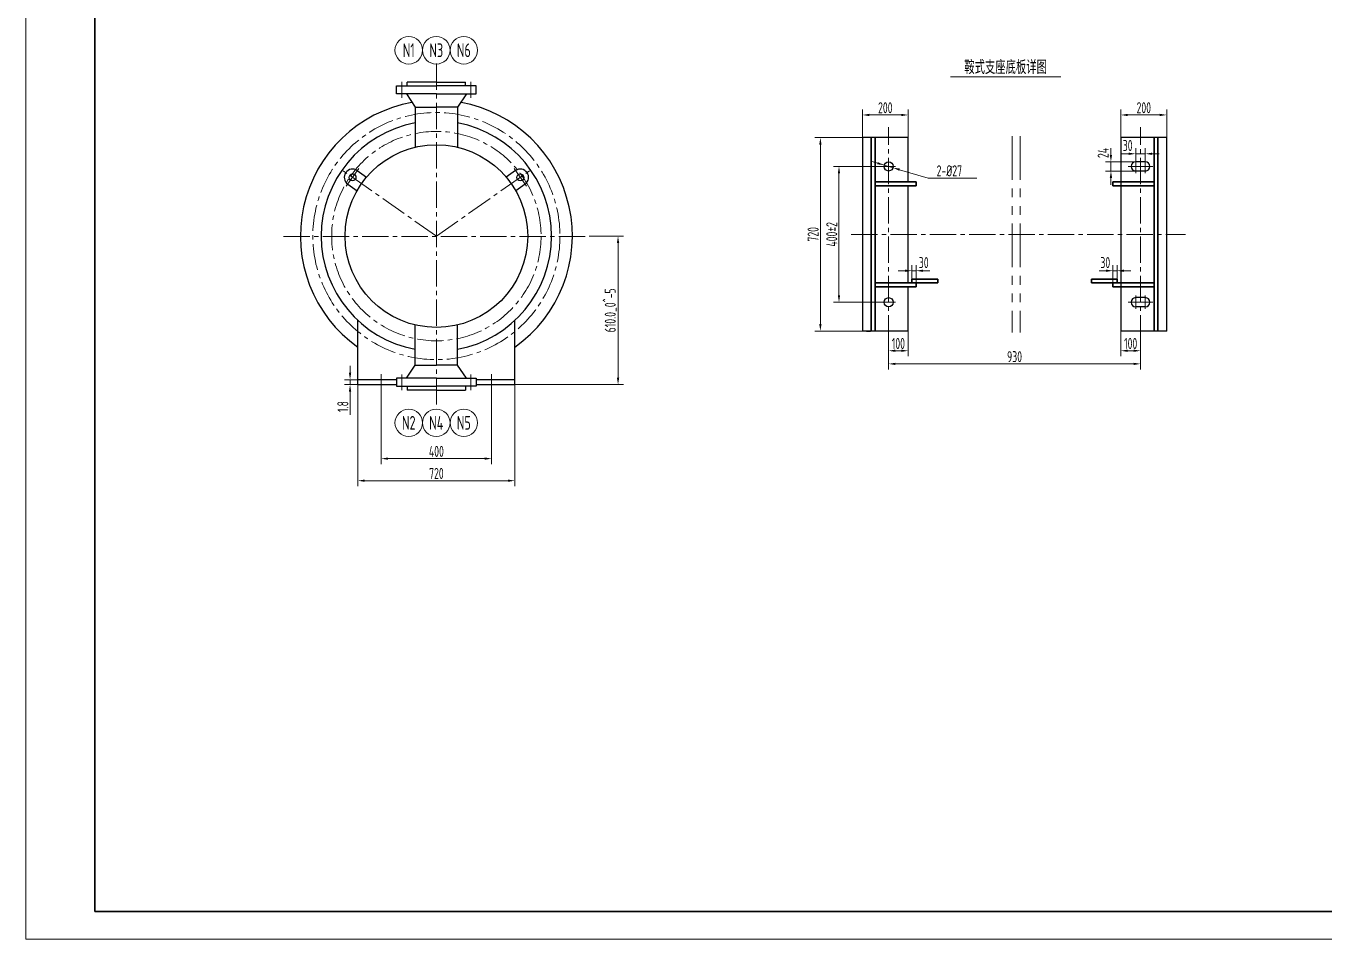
# Model space of a CAD drawing. Header units: millimetres. Extents: x 5765 to 6606, y -201 to 393.
# Drawn here: x 5765 to 6236.4, y -200.6 to 131.1 of the extents above; entities that cross this region are included whole.
import ezdxf
from ezdxf.enums import TextEntityAlignment as Align

# ---------------------------------------------------------------- set-up
doc = ezdxf.new("R2010")
doc.units = ezdxf.units.MM
doc.linetypes.add('CENTER2', pattern=[28.575, 19.05, -3.175, 3.175, -3.175])
doc.linetypes.add('PHANTOM2', pattern=[31.75, 15.875, -3.175, 3.175, -3.175, 3.175, -3.175])
for name, color, linetype, lineweight in [('1粗实线', 7, 'Continuous', 35), ('2细实线', 3, 'Continuous', 13), ('3中心线', 1, 'CENTER2', 13), ('5双点划线', 2, 'PHANTOM2', 13), ('7文本', 2, 'Continuous', 13), ('8标注', 3, 'Continuous', 13), ('9图表', 4, 'Continuous', 13)]:
    doc.layers.add(name, color=color, linetype=linetype, lineweight=lineweight)
doc.styles.add('lanpec', font='bpec_e.shx', dxfattribs={"width": 0.75, "bigfont": 'hztxt.shx'})
doc.styles.add('lanpec-dim', font='bpec_e.shx', dxfattribs={"width": 0.75})
doc.dimstyles.new('lanpec', dxfattribs={"dimtxt": 4, "dimasz": 2.5, "dimexe": 2, "dimexo": 0, "dimtad": 1, "dimdsep": 46, "dimtxsty": 'lanpec-dim', "dimcen": 2.5, "dimclrd": 256, "dimclre": 256, "dimclrt": 256, "dimazin": 0, "dimtfac": 1, "dimtmove": 0, "dimatfit": 3, "dimfxl": 1, "dimlwd": -1, "dimlwe": -1, "dimarcsym": 0})
doc.dimstyles.new('lanpec$0', dxfattribs={"dimscale": 10, "dimtxt": 4, "dimasz": 2.5, "dimexe": 2, "dimexo": 0, "dimtad": 1, "dimdec": 1, "dimdsep": 46, "dimtxsty": 'lanpec-dim', "dimcen": 0.09, "dimclrd": 256, "dimclre": 256, "dimclrt": 256, "dimadec": 1, "dimazin": 0, "dimtfac": 0.707, "dimtdec": 1, "dimtmove": 0, "dimatfit": 3, "dimfxl": 1, "dimarcsym": 0})
doc.dimstyles.new('lanpec$3', dxfattribs={"dimtxt": 4, "dimasz": 2.5, "dimexe": 2, "dimexo": 0, "dimtad": 1, "dimtih": 1, "dimtoh": 1, "dimdsep": 46, "dimtxsty": 'lanpec-dim', "dimcen": 2.5, "dimclrd": 256, "dimclre": 256, "dimclrt": 256, "dimazin": 0, "dimtfac": 1, "dimtmove": 0, "dimatfit": 3, "dimfxl": 1, "dimlwd": -1, "dimlwe": -1, "dimarcsym": 0})

# ---------------------------------------------------------------- blocks, each defined once
blk = doc.blocks.new('A1')
at = {"layer": '1粗实线'}
blk.add_lwpolyline([(-816, 10), (-10, 10), (-10, 584), (-816, 584)], close=True, dxfattribs=at)
at = {"layer": '9图表'}
blk.add_lwpolyline([(-841, 0), (0, 0), (0, 594), (-841, 594)], close=True, dxfattribs=at)
blk = doc.blocks.new('*D73')
at = {"layer": '8标注', "transparency": 16777216}
for p, q in [((5894.02, -1.14), (5894.02, -28.07)), ((5934.13, -1.14), (5934.13, -28.07)), ((5896.52, -26.07), (5931.63, -26.07))]:
    blk.add_line(p, q, dxfattribs=at)
for points in [[(5896.52, -25.66), (5896.52, -26.49), (5894.02, -26.07)], [(5931.63, -25.66), (5931.63, -26.49), (5934.13, -26.07)]]:
    blk.add_solid(points, dxfattribs=at)
at = {"layer": 'Defpoints', "color": 0, "transparency": 16777216}
for p in [(5894.02, -1.14), (5934.13, -1.14), (5934.13, -26.07)]:
    blk.add_point(p, dxfattribs=at)
at = {"layer": '8标注', "transparency": 16777216, "insert": (5914.07, -23.45), "char_height": 4, "attachment_point": 5, "style": 'lanpec-dim'}
blk.add_mtext('400', dxfattribs=at)
blk = doc.blocks.new('*D74')
at = {"layer": '8标注', "transparency": 16777216}
for p, q in [((5885.57, 3.09), (5885.57, -36.09)), ((5942.56, 0.91), (5942.56, -36.09)), ((5888.07, -34.09), (5940.06, -34.09))]:
    blk.add_line(p, q, dxfattribs=at)
for points in [[(5888.07, -33.67), (5888.07, -34.51), (5885.57, -34.09)], [(5940.06, -33.67), (5940.06, -34.51), (5942.56, -34.09)]]:
    blk.add_solid(points, dxfattribs=at)
at = {"layer": 'Defpoints', "color": 0, "transparency": 16777216}
for p in [(5885.57, 3.09), (5942.56, 0.91), (5942.56, -34.09)]:
    blk.add_point(p, dxfattribs=at)
at = {"layer": '8标注', "transparency": 16777216, "insert": (5914.07, -31.46), "char_height": 4, "attachment_point": 5, "style": 'lanpec-dim'}
blk.add_mtext('720', dxfattribs=at)
blk = doc.blocks.new('*D57')
at = {"layer": '8标注', "transparency": 16777216}
for p, q in [((5969.57, 54.75), (5982.03, 54.75)), ((5980.03, 52.25), (5980.03, 3.29)), ((5942.57, 0.79), (5982.03, 0.79))]:
    blk.add_line(p, q, dxfattribs=at)
for points in [[(5979.61, 52.25), (5980.45, 52.25), (5980.03, 54.75)], [(5979.61, 3.29), (5980.45, 3.29), (5980.03, 0.79)]]:
    blk.add_solid(points, dxfattribs=at)
at = {"layer": 'Defpoints', "color": 0, "transparency": 16777216}
for p in [(5969.57, 54.75), (5942.57, 0.79), (5980.03, 0.79)]:
    blk.add_point(p, dxfattribs=at)
at = {"layer": '8标注', "transparency": 16777216, "insert": (5977.4, 27.77), "char_height": 4, "attachment_point": 5, "rotation": 90, "style": 'lanpec-dim'}
blk.add_mtext('610.0_{0}^ {-5}', dxfattribs=at)
blk = doc.blocks.new('*D42')
at = {"layer": '8标注', "transparency": 16777216}
for p, q in [((6068.77, 90.5), (6068.77, 100.74)), ((6085.4, 90.5), (6085.4, 100.74)), ((6071.27, 98.74), (6082.9, 98.74))]:
    blk.add_line(p, q, dxfattribs=at)
for points in [[(6071.27, 99.16), (6071.27, 98.33), (6068.77, 98.74)], [(6082.9, 99.16), (6082.9, 98.33), (6085.4, 98.74)]]:
    blk.add_solid(points, dxfattribs=at)
at = {"layer": 'Defpoints', "color": 0, "transparency": 16777216}
for p in [(6085.4, 98.74), (6068.77, 90.5), (6085.4, 90.5)]:
    blk.add_point(p, dxfattribs=at)
at = {"layer": '8标注', "transparency": 16777216, "insert": (6077.08, 101.37), "char_height": 4, "attachment_point": 5, "style": 'lanpec-dim'}
blk.add_mtext('200', dxfattribs=at)
blk = doc.blocks.new('*D68')
at = {"layer": '8标注', "transparency": 16777216}
for p, q in [((6162.63, 90.5), (6162.63, 100.74)), ((6179.26, 90.5), (6179.26, 100.74)), ((6165.13, 98.74), (6176.76, 98.74))]:
    blk.add_line(p, q, dxfattribs=at)
for points in [[(6165.13, 99.16), (6165.13, 98.33), (6162.63, 98.74)], [(6176.76, 99.16), (6176.76, 98.33), (6179.26, 98.74)]]:
    blk.add_solid(points, dxfattribs=at)
at = {"layer": 'Defpoints', "color": 0, "transparency": 16777216}
for p in [(6179.26, 98.74), (6162.63, 90.5), (6179.26, 90.5)]:
    blk.add_point(p, dxfattribs=at)
at = {"layer": '8标注', "transparency": 16777216, "insert": (6170.95, 101.37), "char_height": 4, "attachment_point": 5, "style": 'lanpec-dim'}
blk.add_mtext('200', dxfattribs=at)
blk = doc.blocks.new('*D43')
at = {"layer": '8标注', "transparency": 16777216}
for p, q in [((6078.28, 16.46), (6078.28, 6.34)), ((6169.75, 16.46), (6169.75, 6.34)), ((6080.78, 8.34), (6167.25, 8.34))]:
    blk.add_line(p, q, dxfattribs=at)
for points in [[(6080.78, 8.75), (6080.78, 7.92), (6078.28, 8.34)], [(6167.25, 8.75), (6167.25, 7.92), (6169.75, 8.34)]]:
    blk.add_solid(points, dxfattribs=at)
at = {"layer": 'Defpoints', "color": 0, "transparency": 16777216}
for p in [(6078.28, 16.46), (6169.75, 16.46), (6169.75, 8.34)]:
    blk.add_point(p, dxfattribs=at)
at = {"layer": '8标注', "transparency": 16777216, "insert": (6124.02, 10.96), "char_height": 4, "attachment_point": 5, "style": 'lanpec-dim'}
blk.add_mtext('930', dxfattribs=at)
blk = doc.blocks.new('*D44')
at = {"layer": '8标注', "transparency": 16777216}
for p, q in [((6159.02, 84.21), (6159.02, 86.71)), ((6168.01, 81.71), (6157.02, 81.71)), ((6159.02, 81.71), (6159.02, 78.38)), ((6168.01, 78.38), (6157.02, 78.38)), ((6159.02, 75.88), (6159.02, 73.38))]:
    blk.add_line(p, q, dxfattribs=at)
for points in [[(6158.6, 84.21), (6159.43, 84.21), (6159.02, 81.71)], [(6158.6, 75.88), (6159.43, 75.88), (6159.02, 78.38)]]:
    blk.add_solid(points, dxfattribs=at)
at = {"layer": 'Defpoints', "color": 0, "transparency": 16777216}
for p in [(6168.01, 81.71), (6159.02, 78.38), (6168.01, 78.38)]:
    blk.add_point(p, dxfattribs=at)
at = {"layer": '8标注', "transparency": 16777216, "insert": (6156.19, 84.93), "char_height": 4, "attachment_point": 5, "rotation": 90, "style": 'lanpec-dim'}
blk.add_mtext('24', dxfattribs=at)
blk = doc.blocks.new('*D45')
at = {"layer": '8标注', "transparency": 16777216}
for p, q in [((6168.01, 81.71), (6168.01, 86.65)), ((6171.48, 81.71), (6171.48, 86.65)), ((6165.51, 84.65), (6163.01, 84.65)), ((6171.48, 84.65), (6168.01, 84.65)), ((6173.98, 84.65), (6176.48, 84.65))]:
    blk.add_line(p, q, dxfattribs=at)
for points in [[(6165.51, 85.06), (6165.51, 84.23), (6168.01, 84.65)], [(6173.98, 85.06), (6173.98, 84.23), (6171.48, 84.65)]]:
    blk.add_solid(points, dxfattribs=at)
at = {"layer": 'Defpoints', "color": 0, "transparency": 16777216}
for p in [(6168.01, 84.65), (6168.01, 81.71), (6171.48, 81.71)]:
    blk.add_point(p, dxfattribs=at)
at = {"layer": '8标注', "transparency": 16777216, "insert": (6165.09, 87.65), "char_height": 4, "attachment_point": 5, "style": 'lanpec-dim'}
blk.add_mtext('30', dxfattribs=at)
blk = doc.blocks.new('*D46')
at = {"layer": '8标注', "transparency": 16777216}
for p, q in [((6075.79, 80.05), (6058.27, 80.05)), ((6060.27, 77.55), (6060.27, 33.23)), ((6075.79, 30.73), (6058.27, 30.73))]:
    blk.add_line(p, q, dxfattribs=at)
for points in [[(6059.85, 77.55), (6060.68, 77.55), (6060.27, 80.05)], [(6059.85, 33.23), (6060.68, 33.23), (6060.27, 30.73)]]:
    blk.add_solid(points, dxfattribs=at)
at = {"layer": 'Defpoints', "color": 0, "transparency": 16777216}
for p in [(6075.79, 80.05), (6060.27, 30.73), (6075.79, 30.73)]:
    blk.add_point(p, dxfattribs=at)
at = {"layer": '8标注', "transparency": 16777216, "insert": (6057.64, 55.39), "char_height": 4, "attachment_point": 5, "rotation": 90, "style": 'lanpec-dim'}
blk.add_mtext('400±2', dxfattribs=at)
blk = doc.blocks.new('*D47')
at = {"layer": '8标注', "transparency": 16777216}
for p, q in [((6068.77, 90.5), (6051.51, 90.5)), ((6053.51, 22.77), (6053.51, 88)), ((6068.77, 20.27), (6051.51, 20.27))]:
    blk.add_line(p, q, dxfattribs=at)
for points in [[(6053.09, 88), (6053.92, 88), (6053.51, 90.5)], [(6053.09, 22.77), (6053.92, 22.77), (6053.51, 20.27)]]:
    blk.add_solid(points, dxfattribs=at)
at = {"layer": 'Defpoints', "color": 0, "transparency": 16777216}
for p in [(6053.51, 90.5), (6068.77, 90.5), (6068.77, 20.27)]:
    blk.add_point(p, dxfattribs=at)
at = {"layer": '8标注', "transparency": 16777216, "insert": (6050.88, 55.39), "char_height": 4, "attachment_point": 5, "rotation": 90, "style": 'lanpec-dim'}
blk.add_mtext('720', dxfattribs=at)
blk = doc.blocks.new('*D48')
at = {"layer": '8标注', "transparency": 16777216}
for p, q in [((6078.28, 20.27), (6078.28, 11.11)), ((6085.4, 20.27), (6085.4, 11.11)), ((6080.78, 13.11), (6082.9, 13.11))]:
    blk.add_line(p, q, dxfattribs=at)
for points in [[(6080.78, 13.53), (6080.78, 12.69), (6078.28, 13.11)], [(6082.9, 13.53), (6082.9, 12.69), (6085.4, 13.11)]]:
    blk.add_solid(points, dxfattribs=at)
at = {"layer": 'Defpoints', "color": 0, "transparency": 16777216}
for p in [(6078.28, 20.27), (6085.4, 20.27), (6085.4, 13.11)]:
    blk.add_point(p, dxfattribs=at)
at = {"layer": '8标注', "transparency": 16777216, "insert": (6081.84, 15.74), "char_height": 4, "attachment_point": 5, "style": 'lanpec-dim'}
blk.add_mtext('100', dxfattribs=at)
blk = doc.blocks.new('*D49')
at = {"layer": '8标注', "transparency": 16777216}
for p, q in [((6162.63, 20.27), (6162.63, 11.11)), ((6169.75, 20.27), (6169.75, 11.11)), ((6167.25, 13.11), (6165.13, 13.11))]:
    blk.add_line(p, q, dxfattribs=at)
for points in [[(6165.13, 13.53), (6165.13, 12.69), (6162.63, 13.11)], [(6167.25, 13.53), (6167.25, 12.69), (6169.75, 13.11)]]:
    blk.add_solid(points, dxfattribs=at)
at = {"layer": 'Defpoints', "color": 0, "transparency": 16777216}
for p in [(6162.63, 20.27), (6169.75, 20.27), (6162.63, 13.11)]:
    blk.add_point(p, dxfattribs=at)
at = {"layer": '8标注', "transparency": 16777216, "insert": (6166.19, 15.74), "char_height": 4, "attachment_point": 5, "style": 'lanpec-dim'}
blk.add_mtext('100', dxfattribs=at)
blk = doc.blocks.new('*D69')
at = {"layer": '8标注', "transparency": 16777216}
for p, q in [((6074.29, 81.22), (6071.89, 81.93)), ((6076.69, 80.52), (6079.88, 79.58)), ((6092.64, 75.82), (6082.28, 78.87)), ((6105.83, 75.82), (6092.64, 75.82))]:
    blk.add_line(p, q, dxfattribs=at)
for points in [[(6074.41, 81.62), (6074.17, 80.82), (6076.69, 80.52)], [(6082.4, 79.27), (6082.16, 78.47), (6079.88, 79.58)]]:
    blk.add_solid(points, dxfattribs=at)
at = {"layer": 'Defpoints', "color": 0, "transparency": 16777216}
for p in [(6076.69, 80.52), (6079.88, 79.58)]:
    blk.add_point(p, dxfattribs=at)
at = {"layer": '8标注', "transparency": 16777216, "insert": (6100.33, 78.45), "char_height": 4, "attachment_point": 5, "style": 'lanpec-dim'}
blk.add_mtext('2-%%C27', dxfattribs=at)
blk = doc.blocks.new('*D70')
at = {"layer": '8标注', "transparency": 16777216}
for p, q in [((6086.77, 39.07), (6086.77, 44.17)), ((6088.27, 37.8), (6088.27, 44.17)), ((6084.27, 42.17), (6081.77, 42.17)), ((6086.77, 42.17), (6088.27, 42.17)), ((6090.77, 42.17), (6093.27, 42.17))]:
    blk.add_line(p, q, dxfattribs=at)
for points in [[(6084.27, 42.58), (6084.27, 41.75), (6086.77, 42.17)], [(6090.77, 42.58), (6090.77, 41.75), (6088.27, 42.17)]]:
    blk.add_solid(points, dxfattribs=at)
at = {"layer": 'Defpoints', "color": 0, "transparency": 16777216}
for p in [(6086.77, 39.07), (6088.27, 42.17), (6088.27, 37.8)]:
    blk.add_point(p, dxfattribs=at)
at = {"layer": '8标注', "transparency": 16777216, "insert": (6091.05, 45.12), "char_height": 4, "attachment_point": 5, "style": 'lanpec-dim'}
blk.add_mtext('30', dxfattribs=at)
blk = doc.blocks.new('*D50')
at = {"layer": '8标注', "transparency": 16777216}
for p, q in [((6159.76, 37.8), (6159.76, 44.17)), ((6161.26, 39.07), (6161.26, 44.17)), ((6157.26, 42.17), (6154.76, 42.17)), ((6161.26, 42.17), (6159.76, 42.17)), ((6163.76, 42.17), (6166.26, 42.17))]:
    blk.add_line(p, q, dxfattribs=at)
for points in [[(6157.26, 42.58), (6157.26, 41.75), (6159.76, 42.17)], [(6163.76, 42.58), (6163.76, 41.75), (6161.26, 42.17)]]:
    blk.add_solid(points, dxfattribs=at)
at = {"layer": 'Defpoints', "color": 0, "transparency": 16777216}
for p in [(6159.76, 42.17), (6159.76, 37.8), (6161.26, 39.07)]:
    blk.add_point(p, dxfattribs=at)
at = {"layer": '8标注', "transparency": 16777216, "insert": (6156.98, 45.12), "char_height": 4, "attachment_point": 5, "style": 'lanpec-dim'}
blk.add_mtext('30', dxfattribs=at)
blk = doc.blocks.new('*U41')
at = {"layer": '2细实线'}
blk.add_line((-20, 0), (20, 0), dxfattribs=at)
at = {"layer": '7文本', "style": 'lanpec', "width": 0.75}
for tag, height, p in [('节点图名称', 5, (0, 3.5)), ('比例', 4, (0, -3.25))]:
    blk.add_attdef(tag, text='', height=height, dxfattribs=at).set_placement(p, align=Align.MIDDLE_CENTER)
blk = doc.blocks.new('*D78')
at = {"layer": '8标注', "transparency": 16777216}
for p, q in [((5882.72, 5.09), (5882.72, 7.59)), ((5885.57, 2.59), (5880.72, 2.59)), ((5885.57, 0.79), (5880.72, 0.79)), ((5882.72, 2.59), (5882.72, 0.79)), ((5882.72, -1.71), (5882.72, -10.12))]:
    blk.add_line(p, q, dxfattribs=at)
for points in [[(5882.3, 5.09), (5883.14, 5.09), (5882.72, 2.59)], [(5882.3, -1.71), (5883.14, -1.71), (5882.72, 0.79)]]:
    blk.add_solid(points, dxfattribs=at)
at = {"layer": 'Defpoints', "color": 0, "transparency": 16777216}
for p in [(5882.72, 0.79), (5885.57, 2.59), (5885.57, 0.79)]:
    blk.add_point(p, dxfattribs=at)
at = {"layer": '8标注', "transparency": 16777216, "insert": (5880.1, -7.16), "char_height": 4, "attachment_point": 5, "rotation": 90, "style": 'lanpec-dim'}
blk.add_mtext('1.8', dxfattribs=at)
blk = doc.blocks.new('管口号')
at = {"layer": '2细实线'}
blk.add_circle((0, 5), 5, dxfattribs=at)
at = {"layer": '7文本', "style": 'lanpec', "width": 0.75}
blk.add_attdef('N', text='', height=5, dxfattribs=at).set_placement((0, 5), align=Align.MIDDLE_CENTER)

msp = doc.modelspace()

# ---------------------------------------------------------------- linework, layer by layer
at = {"ltscale": 0.5}
for p, q in [((5899.597, 109.3), (5914.073, 109.3)), ((5899.597, 106.403), (5899.597, 109.3)), ((5914.073, 110.678), (5903.459, 110.678)), ((5903.459, 109.3), (5903.459, 110.678)), ((5914.073, 110.678), (5924.687, 110.678)), ((5928.55, 109.3), (5914.073, 109.3)), ((5924.687, 109.3), (5924.687, 110.678)), ((5928.55, 106.403), (5928.55, 109.3)), ((5914.073, 106.403), (5899.597, 106.403)), ((5903.159, 106.403), (5906.356, 101.585)), ((5914.073, 106.403), (5928.55, 106.403)), ((5924.988, 106.403), (5921.791, 101.585)), ((5906.356, 101.585), (5914.073, 101.585)), ((5906.356, 101.585), (5906.356, 87.016)), ((5921.791, 101.585), (5914.073, 101.585)), ((5921.791, 101.585), (5921.791, 87.016)), ((5885.331, 78.534), (5888.726, 76.156)), ((5942.816, 78.534), (5939.421, 76.156)), ((5881.889, 73.619), (5885.284, 71.242)), ((5946.258, 73.619), (5942.862, 71.242)), ((5885.573, 0.795), (5885.573, 24.116)), ((5942.573, 0.795), (5942.573, 24.116)), ((5906.356, 7.906), (5906.356, 22.475)), ((5921.791, 7.906), (5921.791, 22.475)), ((5903.159, 3.088), (5906.356, 7.906)), ((5906.356, 7.906), (5914.073, 7.906)), ((5921.791, 7.906), (5914.073, 7.906)), ((5924.988, 3.088), (5921.791, 7.906)), ((5899.597, 2.595), (5885.573, 2.595)), ((5885.573, 0.795), (5899.597, 0.795)), ((5914.073, 3.088), (5899.597, 3.088)), ((5899.597, 3.088), (5899.597, 0.191)), ((5899.597, 0.191), (5914.073, 0.191)), ((5903.459, 0.191), (5903.459, -1.187)), ((5914.073, 3.088), (5928.55, 3.088)), ((5928.55, 0.191), (5914.073, 0.191)), ((5924.687, 0.191), (5924.687, -1.187)), ((5928.55, 3.088), (5928.55, 0.191)), ((5942.573, 2.595), (5928.55, 2.595)), ((5928.55, 0.795), (5942.573, 0.795)), ((5942.573, 0.795), (5942.573, 2.595)), ((5914.073, -1.187), (5903.459, -1.187)), ((5914.073, -1.187), (5924.687, -1.187))]:
    msp.add_line(p, q, dxfattribs=at)
for p, q in [((6085.401, 90.503), (6068.769, 90.503)), ((6068.769, 90.503), (6068.769, 20.27)), ((6085.401, 74.455), (6085.401, 90.503)), ((6179.262, 90.503), (6162.63, 90.503)), ((6162.63, 90.503), (6162.63, 20.27)), ((6179.262, 20.27), (6179.262, 90.503)), ((6171.481, 81.71), (6168.012, 81.71)), ((6171.481, 78.383), (6168.012, 78.383)), ((6085.401, 37.802), (6085.401, 72.97)), ((6085.401, 20.27), (6085.401, 36.318)), ((6171.481, 32.389), (6168.012, 32.389)), ((6171.481, 29.063), (6168.012, 29.063)), ((6085.401, 20.27), (6068.769, 20.27)), ((6070.209, 20.27), (6071.649, 20.27)), ((6179.262, 20.27), (6162.63, 20.27))]:
    msp.add_line(p, q)
for centre, radius in [((5914.073, 54.745), 33.18), ((5883.61, 76.076), 1.25), ((5944.537, 76.076), 1.25)]:
    msp.add_circle(centre, radius, dxfattribs=at)
at = {"ltscale": 2}
for centre in [(6078.285, 80.046), (6078.285, 30.726)]:
    msp.add_circle(centre, 1.663, dxfattribs=at)
at = {"ltscale": 0.5}
for centre, radius, start, end in [((5914.073, 54.745), 49.375, 100.34575, 234.74513), ((5914.073, 54.745), 49.375, 305.25487, 79.56444), ((5914.073, 54.745), 41.838, 100.62934, 259.37066), ((5914.073, 54.745), 41.838, 280.62934, 79.37066), ((5883.61, 76.076), 3, 55, 235), ((5944.537, 76.076), 3, 305, 125)]:
    msp.add_arc(centre, radius, start, end, dxfattribs=at)
for centre, start, end in [((6168.012, 80.046), 90, 270), ((6171.481, 80.046), 270, 90), ((6168.012, 30.726), 90, 270), ((6171.481, 30.726), 270, 90)]:
    msp.add_arc(centre, 1.663, start, end)
at = {"layer": '1粗实线'}
for p, q in [((6071.995, 90.503), (6071.995, 20.27)), ((6073.357, 90.503), (6073.357, 20.27)), ((6174.674, 90.503), (6174.674, 20.27)), ((6176.036, 90.503), (6176.036, 20.27)), ((6073.357, 74.455), (6088.266, 74.455)), ((6073.357, 72.97), (6088.266, 72.97)), ((6088.266, 74.455), (6088.266, 72.97)), ((6174.674, 74.455), (6159.764, 74.455)), ((6159.764, 74.455), (6159.764, 72.97)), ((6174.674, 72.97), (6159.764, 72.97)), ((6073.357, 37.802), (6088.266, 37.802)), ((6086.097, 37.802), (6096.108, 37.802)), ((6086.774, 37.802), (6086.774, 39.071)), ((6086.774, 39.071), (6096.108, 39.071)), ((6088.266, 36.318), (6088.266, 37.802)), ((6096.108, 39.071), (6096.108, 37.802)), ((6161.257, 39.071), (6151.923, 39.071)), ((6151.923, 39.071), (6151.923, 37.802)), ((6161.934, 37.802), (6151.923, 37.802)), ((6174.674, 37.802), (6159.764, 37.802)), ((6159.764, 36.318), (6159.764, 37.802)), ((6161.257, 39.071), (6161.257, 37.802)), ((6073.357, 36.318), (6088.266, 36.318)), ((6174.674, 36.318), (6159.764, 36.318))]:
    msp.add_line(p, q, dxfattribs=at)
at = {"layer": '2细实线'}
msp.add_line((6104.372, 75.82), (6110.379, 75.82), dxfattribs=at)
at = {"layer": '3中心线', "ltscale": 0.5}
for p, q in [((5914.073, 117.398), (5914.073, -7.907)), ((5901.512, 110.756), (5901.512, 104.962)), ((5926.634, 110.756), (5926.634, 104.962)), ((6078.285, 16.457), (6078.285, 94.316)), ((6169.746, 16.457), (6169.746, 94.316)), ((5914.073, 54.745), (5880.119, 78.52)), ((5885.863, 79.294), (5881.357, 72.859)), ((5914.073, 54.745), (5948.027, 78.52)), ((5942.284, 79.294), (5946.79, 72.859)), ((5858.541, 54.58), (5969.539, 54.58)), ((6064.679, 55.386), (6186.081, 55.386)), ((5894.016, -1.137), (5894.016, 4.657)), ((5901.512, -1.265), (5901.512, 4.529)), ((5926.634, -1.265), (5926.634, 4.529)), ((5934.131, -1.137), (5934.131, 4.657))]:
    msp.add_line(p, q, dxfattribs=at)
at = {"layer": '3中心线'}
for p, q in [((6168.012, 77.642), (6168.012, 82.45)), ((6171.481, 77.642), (6171.481, 82.45)), ((6080.779, 80.046), (6075.79, 80.046)), ((6165.297, 80.046), (6174.195, 80.046)), ((6168.012, 33.13), (6168.012, 28.322)), ((6171.481, 33.13), (6171.481, 28.322)), ((6080.779, 30.726), (6075.79, 30.726)), ((6165.297, 30.726), (6174.195, 30.726))]:
    msp.add_line(p, q, dxfattribs=at)
at = {"layer": '3中心线', "ltscale": 0.5}
for radius in [44.875, 38.028]:
    msp.add_circle((5914.073, 54.745), radius, dxfattribs=at)
at = {"layer": '5双点划线'}
for p, q in [((6123.143, 91.072), (6123.143, 19.7)), ((6126, 91.072), (6126, 19.7))]:
    msp.add_line(p, q, dxfattribs=at)

# ---------------------------------------------------------------- block references
msp.add_blockref('*U41', (6120.768, 112.578)).add_auto_attribs({'节点图名称': '鞍式支座底板详图'})
at = {"layer": '2细实线'}
msp.add_blockref('A1', (6606.028, -200.559), dxfattribs=at)
at = {"layer": '8标注'}
for p, values in [((5904.033, 117.238), {'N': 'N1'}), ((5914.033, 117.238), {'N': 'N3'}), ((5924.033, 117.238), {'N': 'N6'})]:
    msp.add_blockref('管口号', p, dxfattribs=at).add_auto_attribs(values)
ref = msp.add_blockref('管口号', (5904.033, -8.078), dxfattribs=dict(at, xscale=-1, rotation=180))
ref.add_attrib('N', 'N2', dxfattribs={"layer": '7文本', "height": 5, "style": 'lanpec', "width": 0.75}).set_placement((5904.033, -13.078), align=Align.MIDDLE_CENTER)
ref = msp.add_blockref('管口号', (5914.033, -8.078), dxfattribs=dict(at, xscale=-1, rotation=180))
ref.add_attrib('N', 'N4', dxfattribs={"layer": '7文本', "height": 5, "style": 'lanpec', "width": 0.75}).set_placement((5914.033, -13.078), align=Align.MIDDLE_CENTER)
ref = msp.add_blockref('管口号', (5924.033, -8.078), dxfattribs=dict(at, xscale=-1, rotation=180))
ref.add_attrib('N', 'N5', dxfattribs={"layer": '7文本', "height": 5, "style": 'lanpec', "width": 0.75}).set_placement((5924.033, -13.078), align=Align.MIDDLE_CENTER)

# ---------------------------------------------------------------- dimensions: what is measured, and where the dimension line sits
for base, p1, p2, text, picture, middle in [((6085.401, 98.743), (6068.769, 90.503), (6085.401, 90.503), '200', '*D42', (6077.085, 101.368)), ((6179.262, 98.743), (6162.63, 90.503), (6179.262, 90.503), '200', '*D68', (6170.946, 101.368)), ((6162.63, 13.11), (6169.746, 20.27), (6162.63, 20.27), '100', '*D49', (6166.188, 15.735)), ((6169.746, 8.335), (6078.285, 16.457), (6169.746, 16.457), '930', '*D43', (6124.015, 10.96))]:
    dim = msp.add_linear_dim(base=base, p1=p1, p2=p2, text=text, dimstyle='lanpec', dxfattribs=at)
    dim.commit()
    dim.dimension.update_dxf_attribs({"geometry": picture, "text_midpoint": middle})
for base, p1, p2, angle, text, picture, middle in [((6053.508, 90.503), (6068.769, 20.27), (6068.769, 90.503), 90, '720', '*D47', (6050.883, 55.386)), ((6060.266, 30.726), (6075.79, 80.046), (6075.79, 30.726), 90, '400±2', '*D46', (6057.641, 55.386)), ((5980.029, 0.795), (5969.572, 54.745), (5942.573, 0.795), 90, '610.0_{0}^ {-5}', '*D57', (5977.404, 27.77)), ((6085.401, 13.11), (6078.285, 20.27), (6085.401, 20.27), 180, '100', '*D48', (6081.843, 15.735))]:
    dim = msp.add_linear_dim(base=base, p1=p1, p2=p2, angle=angle, text=text, dimstyle='lanpec', dxfattribs=at)
    dim.commit()
    dim.dimension.update_dxf_attribs({"geometry": picture, "text_midpoint": middle})
for base, p1, p2, angle, text, picture, middle in [((6168.012, 84.646), (6171.481, 81.71), (6168.012, 81.71), 180, '30', '*D45', (6165.09, 87.649)), ((6159.016, 78.383), (6168.012, 81.71), (6168.012, 78.383), 90, '24', '*D44', (6156.187, 84.928)), ((6159.764, 42.167), (6161.257, 39.071), (6159.764, 37.802), 180, '30', '*D50', (6156.976, 45.116))]:
    dim = msp.add_linear_dim(base=base, p1=p1, p2=p2, angle=angle, text=text, dimstyle='lanpec', override={"dimtmove": 2}, dxfattribs=at)
    dim.commit()
    dim.dimension.update_dxf_attribs({"geometry": picture, "text_midpoint": middle, "dimtype": 160})
dim = msp.add_diameter_dim_2p(p1=(6076.689, 80.516), p2=(6079.88, 79.577), text='2-%%C27', dimstyle='lanpec$3', dxfattribs=at)
dim.commit()
dim.dimension.update_dxf_attribs({"geometry": '*D69', "text_midpoint": (6100.333, 75.82), "dimtype": 163})
dim = msp.add_linear_dim(base=(6088.266, 42.167), p1=(6086.774, 39.071), p2=(6088.266, 37.802), text='30', dimstyle='lanpec', override={"dimtmove": 2}, dxfattribs=at)
dim.commit()
dim.dimension.update_dxf_attribs({"geometry": '*D70', "text_midpoint": (6091.054, 45.116), "dimtype": 160})
dim = msp.add_linear_dim(base=(5882.72, 0.795), p1=(5885.573, 2.595), p2=(5885.573, 0.795), angle=90, dimstyle='lanpec$0', override={"dimscale": 1, "dimdec": 2, "dimcen": 2.5, "dimadec": 2, "dimtfac": 1, "dimtdec": 2, "dimlwd": 65535, "dimlwe": 65535}, dxfattribs=at)
dim.commit()
dim.dimension.update_dxf_attribs({"geometry": '*D78', "text_midpoint": (5880.095, -7.164)})
for base, p1, p2, text, picture, middle in [((5942.564, -34.09), (5885.573, 3.088), (5942.564, 0.911), '720', '*D74', (5914.069, -34.09)), ((5934.131, -26.074), (5894.016, -1.137), (5934.131, -1.137), '400', '*D73', (5914.069, -26.074))]:
    dim = msp.add_linear_dim(base=base, p1=p1, p2=p2, text=text, dimstyle='lanpec', dxfattribs=at)
    dim.commit()
    dim.dimension.update_dxf_attribs({"geometry": picture, "text_midpoint": middle, "dimtype": 160})

doc.saveas('drawing.dxf')
